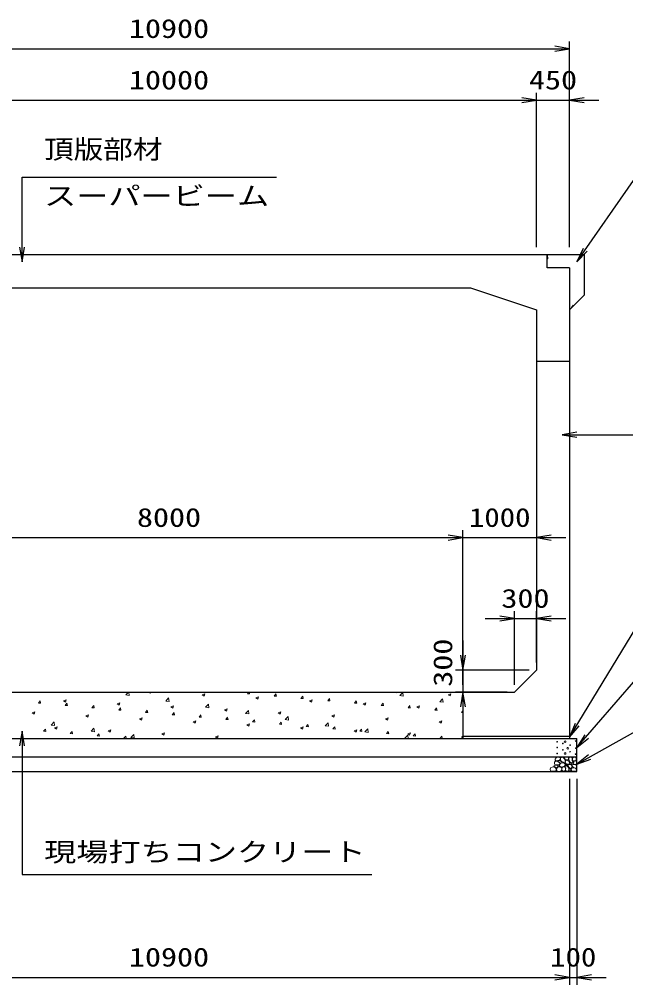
# Model space of a CAD drawing. Units: millimetres at full size. Extents: x 0 to 84100, y 0 to 59400.
# Drawn here: x 66013 to 74264, y 29470 to 42600 of the extents above; entities that cross this region are included whole.
import ezdxf
from ezdxf.enums import TextEntityAlignment as Align

# ---------------------------------------------------------------- set-up
doc = ezdxf.new("R2010")
doc.units = ezdxf.units.MM
for name, color, linetype, lineweight in [('D-DCR-HCHn', 4, 'Continuous', 9), ('D-STR-DIM', 7, 'Continuous', 25), ('D-STR-STRn', 1, 'Continuous', 25), ('D-STR-TXT', 7, 'Continuous', 25)]:
    doc.layers.add(name, color=color, linetype=linetype, lineweight=lineweight)
doc.styles.add('ＭＳ ゴシック', font='')
doc.styles.get('ＭＳ ゴシック').set_extended_font_data('MS Gothic')

# ---------------------------------------------------------------- blocks, each defined once
blk = doc.blocks.new('open_arrow')
at = {"color": 0, "linetype": 'Continuous', "lineweight": -2}
blk.add_lwpolyline([(7.5, 1.25), (0, 0), (7.5, -1.25)], dxfattribs=at)

msp = doc.modelspace()

# ---------------------------------------------------------------- linework, layer by layer
at = {"layer": 'D-DCR-HCHn'}
for p, q in [((73195, 39386.116), (73200.514, 39391.862)), ((73206.149, 39343.523), (73200.536, 39391.768)), ((73195, 39345.127), (73206.215, 39343.387)), ((73524.561, 38681.025), (73530.505, 38680.505)), ((73524.68, 38681.054), (73549.17, 38710.241)), ((73550.922, 38700.922), (73549.297, 38709.732)), ((67463.247, 33412.398), (67499.326, 33450)), ((67463.324, 33412.192), (67508.504, 33405.185)), ((67508.447, 33405.31), (67503.248, 33450)), ((67777.278, 33450), (67797.554, 33436.324)), ((67797.584, 33436.351), (67802.163, 33450)), ((68005.405, 33328.313), (68044.973, 33369.551)), ((68050.605, 33321.226), (68044.993, 33369.47)), ((68502.346, 33412.683), (68527.616, 33395.639)), ((68502.348, 33412.748), (68537.918, 33426.402)), ((68527.645, 33395.666), (68537.946, 33426.364)), ((69116.323, 33427.497), (69146.687, 33424.841)), ((69116.442, 33427.522), (69135.304, 33450)), ((69146.895, 33424.388), (69142.171, 33450)), ((69232.408, 33371.998), (69257.677, 33354.954)), ((69232.411, 33372.063), (69267.98, 33385.717)), ((69257.707, 33354.982), (69268.007, 33385.68)), ((69480.691, 33395.619), (69511.055, 33392.963)), ((69480.812, 33395.643), (69505.302, 33424.83)), ((69511.263, 33392.508), (69505.39, 33424.351)), ((69845.059, 33363.741), (69875.423, 33361.085)), ((69845.181, 33363.765), (69869.671, 33392.952)), ((69875.631, 33360.627), (69869.757, 33392.47)), ((70209.55, 33331.887), (70234.041, 33361.073)), ((70239.998, 33328.747), (70234.125, 33360.589)), ((71125.997, 33450), (71144.633, 33437.43)), ((71144.663, 33437.459), (71148.871, 33450)), ((71191.004, 33402.742), (71230.571, 33443.98)), ((71191.083, 33402.529), (71236.262, 33395.522)), ((71236.205, 33395.654), (71230.592, 33443.899)), ((71733.162, 33318.657), (71772.73, 33359.895)), ((71778.363, 33311.569), (71772.75, 33359.814)), ((71849.426, 33413.789), (71874.695, 33396.745)), ((71849.432, 33413.853), (71885.001, 33427.507)), ((71874.724, 33396.774), (71885.025, 33427.472)), ((66271.863, 33300.409), (66302.227, 33297.752)), ((66271.975, 33300.433), (66296.465, 33329.62)), ((66302.437, 33297.319), (66296.563, 33329.162)), ((66615.39, 33330.273), (66650.959, 33343.927)), ((66615.39, 33330.207), (66640.659, 33313.163)), ((66636.231, 33268.531), (66666.595, 33265.874)), ((66636.344, 33268.555), (66660.834, 33297.741)), ((66640.689, 33313.19), (66650.989, 33343.888)), ((66666.804, 33265.438), (66660.931, 33297.281)), ((67000.599, 33236.652), (67030.963, 33233.996)), ((67000.713, 33236.677), (67025.204, 33265.863)), ((67031.172, 33233.558), (67025.298, 33265.401)), ((67345.452, 33289.588), (67381.022, 33303.241)), ((67345.452, 33289.522), (67370.721, 33272.478)), ((67365.083, 33204.799), (67389.573, 33233.985)), ((67370.751, 33272.505), (67381.051, 33303.203)), ((67395.54, 33201.677), (67389.666, 33233.52)), ((68005.483, 33328.106), (68050.662, 33321.099)), ((68075.514, 33248.837), (68100.783, 33231.793)), ((68075.515, 33248.902), (68111.085, 33262.556)), ((68100.812, 33231.821), (68111.113, 33262.519)), ((68547.563, 33244.228), (68587.131, 33285.466)), ((68547.641, 33244.021), (68592.821, 33237.013)), ((68592.764, 33237.141), (68587.151, 33285.386)), ((68805.578, 33208.217), (68841.147, 33221.871)), ((68830.874, 33191.136), (68841.174, 33221.834)), ((69962.47, 33331.313), (69987.739, 33314.269)), ((69962.474, 33331.378), (69998.043, 33345.032)), ((69987.768, 33314.297), (69998.069, 33344.995)), ((70209.427, 33331.863), (70239.791, 33329.207)), ((70573.796, 33299.985), (70604.16, 33297.328)), ((70573.92, 33300.009), (70598.41, 33329.195)), ((70604.366, 33296.866), (70598.493, 33328.709)), ((70692.531, 33290.628), (70717.8, 33273.584)), ((70692.536, 33290.693), (70728.106, 33304.346)), ((70717.83, 33273.613), (70728.13, 33304.311)), ((70938.164, 33268.107), (70968.528, 33265.45)), ((70938.289, 33268.131), (70962.779, 33297.317)), ((70968.734, 33264.985), (70962.86, 33296.828)), ((71302.532, 33236.229), (71332.896, 33233.572)), ((71302.659, 33236.253), (71327.149, 33265.439)), ((71333.101, 33233.105), (71327.228, 33264.948)), ((71422.593, 33249.944), (71447.862, 33232.899)), ((71422.599, 33250.007), (71458.169, 33263.661)), ((71447.891, 33232.928), (71458.192, 33263.626)), ((71667.028, 33204.374), (71691.518, 33233.561)), ((71697.469, 33201.224), (71691.596, 33233.067)), ((71733.241, 33318.443), (71778.421, 33311.436)), ((66188.557, 33166.427), (66224.126, 33180.081)), ((66188.558, 33166.362), (66213.827, 33149.317)), ((66213.856, 33149.344), (66224.156, 33180.042)), ((66918.619, 33125.677), (66943.888, 33108.633)), ((66918.62, 33125.742), (66954.189, 33139.396)), ((66943.918, 33108.659), (66954.218, 33139.357)), ((67364.968, 33204.774), (67395.332, 33202.118)), ((67648.682, 33085.057), (67684.252, 33098.71)), ((67673.979, 33067.975), (67684.28, 33098.673)), ((67729.336, 33172.896), (67759.7, 33170.24)), ((67729.452, 33172.921), (67753.942, 33202.107)), ((67759.907, 33169.797), (67754.034, 33201.639)), ((68093.704, 33141.018), (68124.068, 33138.362)), ((68093.821, 33141.042), (68118.312, 33170.229)), ((68124.275, 33137.916), (68118.401, 33169.759)), ((68458.072, 33109.14), (68488.436, 33106.484)), ((68458.191, 33109.164), (68482.681, 33138.351)), ((68488.643, 33106.035), (68482.769, 33137.878)), ((68805.575, 33208.153), (68830.844, 33191.108)), ((68822.56, 33077.286), (68847.05, 33106.472)), ((68853.01, 33074.155), (68847.137, 33105.998)), ((69089.722, 33160.144), (69129.289, 33201.382)), ((69089.799, 33159.935), (69134.979, 33152.928)), ((69134.922, 33153.056), (69129.309, 33201.301)), ((69535.637, 33167.468), (69560.906, 33150.424)), ((69535.641, 33167.532), (69571.21, 33181.186)), ((69560.935, 33150.452), (69571.236, 33181.15)), ((69631.88, 33076.059), (69671.447, 33117.297)), ((69677.08, 33068.972), (69671.467, 33117.217)), ((70265.699, 33126.783), (70290.968, 33109.739)), ((70265.703, 33126.847), (70301.273, 33140.501)), ((70290.997, 33109.767), (70301.297, 33140.465)), ((70995.766, 33086.162), (71031.336, 33099.815)), ((71021.058, 33069.083), (71031.359, 33099.781)), ((71666.9, 33204.351), (71697.264, 33201.694)), ((72031.268, 33172.473), (72050, 33170.834)), ((72031.397, 33172.496), (72050, 33194.666)), ((66446.281, 33001.63), (66485.848, 33042.868)), ((66446.357, 33001.427), (66491.537, 32994.42)), ((66491.481, 32994.543), (66485.868, 33042.788)), ((66491.786, 32961.831), (66517.055, 32944.787)), ((66491.787, 32961.896), (66527.356, 32975.55)), ((66517.085, 32944.814), (66527.385, 32975.512)), ((66988.439, 32917.546), (67028.006, 32958.783)), ((67033.639, 32910.459), (67028.026, 32958.704)), ((67648.681, 33084.992), (67673.95, 33067.948)), ((68378.742, 33044.307), (68404.011, 33027.263)), ((68378.745, 33044.371), (68414.314, 33058.025)), ((68404.041, 33027.29), (68414.341, 33057.988)), ((68822.44, 33077.262), (68852.804, 33074.606)), ((69108.804, 33003.622), (69134.073, 32986.578)), ((69108.808, 33003.686), (69144.377, 33017.34)), ((69134.102, 32986.606), (69144.403, 33017.304)), ((69186.808, 33045.384), (69217.172, 33042.727)), ((69186.929, 33045.408), (69211.42, 33074.594)), ((69217.378, 33042.274), (69211.505, 33074.117)), ((69551.177, 33013.506), (69581.541, 33010.849)), ((69551.299, 33013.53), (69575.789, 33042.716)), ((69581.746, 33010.394), (69575.872, 33042.237)), ((69631.957, 33075.85), (69677.137, 33068.842)), ((69838.866, 32962.937), (69864.135, 32945.893)), ((69838.87, 32963.001), (69874.44, 32976.655)), ((69864.164, 32945.921), (69874.464, 32976.619)), ((69915.545, 32981.628), (69945.909, 32978.971)), ((69915.668, 32981.652), (69940.158, 33010.838)), ((69946.113, 32978.513), (69940.24, 33010.356)), ((70174.038, 32991.975), (70213.605, 33033.212)), ((70174.115, 32991.764), (70219.295, 32984.757)), ((70219.238, 32984.887), (70213.626, 33033.132)), ((70280.037, 32949.773), (70304.528, 32978.96)), ((70310.481, 32946.633), (70304.608, 32978.475)), ((70995.76, 33086.098), (71021.029, 33069.054)), ((71725.822, 33045.413), (71751.091, 33028.369)), ((71725.829, 33045.476), (71761.398, 33059.13)), ((71751.12, 33028.398), (71761.42, 33059.096)), ((66342.349, 32918.295), (66372.713, 32915.639)), ((66342.461, 32918.32), (66366.952, 32947.506)), ((66372.919, 32915.205), (66367.046, 32947.048)), ((66706.717, 32886.417), (66737.081, 32883.761)), ((66706.831, 32886.441), (66731.321, 32915.628)), ((66737.287, 32883.324), (66731.413, 32915.167)), ((66988.515, 32917.341), (67033.695, 32910.334)), ((67071.085, 32854.539), (67101.449, 32851.883)), ((67071.2, 32854.563), (67095.69, 32883.75)), ((67101.655, 32851.444), (67095.781, 32883.287)), ((67221.848, 32921.146), (67247.117, 32904.102)), ((67221.849, 32921.211), (67257.419, 32934.865)), ((67247.146, 32904.129), (67257.447, 32934.827)), ((67435.569, 32822.685), (67460.06, 32851.871)), ((67465.942, 32820), (67460.149, 32851.406)), ((67530.597, 32833.461), (67570.164, 32874.699)), ((67530.673, 32833.256), (67575.853, 32826.249)), ((67575.797, 32826.374), (67570.185, 32874.619)), ((67951.91, 32880.462), (67977.179, 32863.417)), ((67951.912, 32880.526), (67987.481, 32894.179)), ((67977.208, 32863.445), (67987.508, 32894.143)), ((68681.971, 32839.777), (68707.24, 32822.733)), ((68681.975, 32839.84), (68717.544, 32853.494)), ((68707.269, 32822.76), (68717.57, 32853.458)), ((70279.913, 32949.75), (70310.277, 32947.093)), ((70568.927, 32922.253), (70594.196, 32905.208)), ((70568.933, 32922.316), (70604.503, 32935.97)), ((70594.225, 32905.237), (70604.526, 32935.935)), ((70644.281, 32917.872), (70674.645, 32915.215)), ((70644.407, 32917.895), (70668.897, 32947.081)), ((70674.849, 32914.752), (70668.975, 32946.595)), ((70716.196, 32907.89), (70755.763, 32949.128)), ((70716.273, 32907.678), (70761.453, 32900.671)), ((70761.396, 32900.803), (70755.784, 32949.047)), ((71008.649, 32885.994), (71039.013, 32883.337)), ((71008.776, 32886.017), (71033.266, 32915.203)), ((71039.216, 32882.871), (71033.343, 32914.714)), ((71258.354, 32823.805), (71297.921, 32865.043)), ((71303.173, 32820), (71297.942, 32864.963)), ((71298.989, 32881.568), (71324.258, 32864.523)), ((71298.996, 32881.631), (71334.565, 32895.284)), ((71324.287, 32864.552), (71334.587, 32895.25)), ((71373.018, 32854.115), (71403.382, 32851.459)), ((71373.145, 32854.139), (71397.636, 32883.325)), ((71403.584, 32850.991), (71397.711, 32882.834)), ((71737.515, 32822.261), (71762.005, 32851.447)), ((71767.788, 32820), (71762.078, 32850.953)), ((72029.051, 32840.883), (72050, 32826.752)), ((72029.059, 32840.945), (72050, 32848.984)), ((67435.453, 32822.661), (67465.817, 32820.005)), ((71258.431, 32823.593), (71281.597, 32820)), ((71737.386, 32822.237), (71762.959, 32820))]:
    msp.add_line(p, q, dxfattribs=at)
for points in [[(73367.988, 32529.601), (73374.036, 32535.086), (73375.103, 32540.792), (73371.586, 32553.305), (73361.29, 32567.61), (73338.996, 32566.105), (73317.429, 32555.811), (73302.805, 32535.597), (73304.979, 32522.456), (73311.98, 32515.716), (73323.231, 32513.215), (73339.489, 32517.483), (73360.711, 32524.481)], [(73426.553, 32486.214), (73439.311, 32490.569), (73440.575, 32518.678), (73427.488, 32547.359), (73410.552, 32563.536), (73378.597, 32557.032), (73375.867, 32521.913), (73386.184, 32509.876), (73414.261, 32494.301)], [(73530.31, 32563.906), (73537.244, 32543.102), (73534.933, 32519.988), (73551.113, 32494.562), (73530.31, 32483.005), (73507.195, 32494.562), (73493.327, 32513.053), (73488.704, 32543.102), (73493.327, 32559.283), (73507.195, 32566.217)], [(73548.802, 32561.594), (73569.605, 32566.217), (73588.096, 32556.971), (73590.408, 32536.168), (73585.785, 32519.988), (73562.67, 32513.053), (73546.49, 32513.053), (73539.556, 32524.611), (73539.556, 32550.037)], [(73290.028, 32372.493), (73305.163, 32374.274), (73315.134, 32379.787), (73319.165, 32392.722), (73319.055, 32404.963), (73309.828, 32421.678), (73291.758, 32432.822), (73264.269, 32428.403), (73242.547, 32420.334), (73237.357, 32396.125), (73241.97, 32378.257), (73263.116, 32372.877)], [(73322.403, 32420.331), (73332.105, 32425.079), (73339.11, 32433.822), (73339.281, 32445.084), (73335.058, 32455.627), (73319.811, 32457.625), (73304.946, 32458.018), (73290.519, 32452.512), (73288.151, 32443.273), (73300.46, 32432.195), (73315.445, 32423.15)], [(73306.628, 32461.832), (73301.312, 32466.874), (73294.524, 32475.68), (73292.855, 32483.275), (73296.856, 32497.685), (73310.912, 32508.67), (73331.093, 32507.89), (73358.302, 32493.001), (73367.914, 32480.757), (73364.848, 32466.784), (73355.222, 32460.04), (73346.401, 32459.145), (73332.637, 32459.524), (73319.192, 32461.002)], [(73387.648, 32423.637), (73372.694, 32432.556), (73346.56, 32432.292), (73325.07, 32413.525), (73321.357, 32384.899), (73335.147, 32374.245), (73371.902, 32371.871), (73388.269, 32381.633), (73392.828, 32404.06)], [(73350.029, 32435.265), (73345.817, 32438.446), (73342.314, 32443.505), (73342.19, 32450.431), (73346.586, 32456.067), (73354.231, 32457.977), (73360.644, 32456.179), (73362.296, 32450.442), (73363.104, 32444.835), (73362.119, 32437.456), (73356.025, 32434.127)], [(73395.202, 32495.711), (73393.546, 32489.566), (73387.989, 32485.193), (73375.81, 32483.302), (73364.695, 32489.802), (73354.408, 32499.138), (73345.142, 32507.333), (73345.365, 32513.462), (73351.264, 32518.875), (73365.797, 32520.356), (73378.53, 32514.383), (73387.989, 32505.165), (73392.719, 32500.556)], [(73386.797, 32429.532), (73422.171, 32436.129), (73437.218, 32448.266), (73441.97, 32467.263), (73427.287, 32481.629), (73398.677, 32489.69), (73377.03, 32476.761), (73363.039, 32459.347), (73366.998, 32441.67)], [(73435.412, 32377.783), (73416.15, 32373.503), (73399.028, 32382.064), (73396.888, 32401.326), (73399.032, 32424.878), (73422.571, 32432.327), (73437.553, 32428.603), (73443.973, 32412.027), (73443.973, 32388.484)], [(73452.534, 32375.643), (73446.114, 32394.905), (73448.254, 32416.308), (73433.272, 32439.85), (73452.534, 32450.551), (73473.937, 32439.85), (73486.778, 32422.728), (73491.059, 32394.905), (73486.778, 32379.924), (73473.937, 32373.503)], [(73491.015, 32508.431), (73502.573, 32480.693), (73493.327, 32469.136), (73465.589, 32469.136), (73454.032, 32473.759), (73442.475, 32489.939), (73442.475, 32503.808), (73454.032, 32522.299), (73467.901, 32524.611)], [(73456.815, 32450.551), (73446.114, 32459.112), (73450.394, 32465.533), (73465.376, 32465.533), (73471.796, 32463.393), (73476.077, 32454.832), (73469.656, 32448.411)], [(73488.918, 32427.009), (73478.217, 32452.692), (73486.778, 32463.393), (73512.461, 32463.393), (73523.162, 32459.112), (73533.863, 32444.131), (73533.863, 32431.289), (73523.162, 32414.167), (73510.321, 32412.027)], [(73525.687, 32483.005), (73537.244, 32473.759), (73532.621, 32466.824), (73516.441, 32466.824), (73509.507, 32469.136), (73504.884, 32478.382), (73511.818, 32485.316)], [(73548.845, 32427.009), (73531.723, 32452.692), (73533.863, 32459.112), (73557.406, 32465.533), (73578.808, 32463.393), (73593.79, 32450.551), (73595.93, 32435.57), (73593.79, 32420.588), (73576.668, 32416.308)], [(73592.719, 32503.808), (73599.654, 32483.005), (73590.408, 32469.136), (73567.293, 32466.824), (73551.512, 32473.599), (73558.048, 32489.939), (73553.425, 32499.185), (73562.67, 32508.431), (73576.539, 32513.053)], [(73493.199, 32379.924), (73493.199, 32405.606), (73503.9, 32412.027), (73514.601, 32405.606), (73516.741, 32390.625), (73514.601, 32377.783), (73499.619, 32373.503)], [(73540.284, 32373.503), (73525.302, 32379.924), (73521.022, 32401.326), (73529.583, 32416.308), (73544.565, 32420.588), (73563.827, 32418.448), (73585.229, 32409.887), (73595.93, 32397.045), (73595.93, 32382.064), (73589.51, 32373.503), (73563.827, 32375.643)]]:
    msp.add_lwpolyline(points, close=True, dxfattribs=at)
msp.add_lwpolyline([(73456.568, 32568.547), (73473.907, 32566.446), (73485.742, 32558.701), (73485.374, 32539.819), (73479.486, 32526.087), (73464.975, 32526.185), (73444.893, 32529.153), (73435.201, 32543.689), (73425.918, 32553.492), (73423.116, 32564.345), (73435.901, 32568.547), (73456.918, 32568.547)], dxfattribs=at)
for centre, radius in [((73331.091, 32775.045), 4.5), ((73332.803, 32695.221), 4.5), ((73408.437, 32751.359), 4.5), ((73440.004, 32775.045), 11.25), ((73474.996, 32686.145), 11.25), ((73506.563, 32727.541), 4.5), ((73582.197, 32784.121), 4.5), ((73331.091, 32614.955), 4.5), ((73408.437, 32662.459), 4.5), ((73440.004, 32614.955), 11.25), ((73506.563, 32638.641), 4.5), ((73582.197, 32605.879), 4.5), ((73583.909, 32686.145), 4.5)]:
    msp.add_circle(centre, radius, dxfattribs=at)
at = {"layer": 'D-STR-DIM'}
for p, q in [((73500, 39500), (73500, 42300)), ((62600, 42200), (73500, 42200)), ((63050, 41500), (73050, 41500)), ((72650, 41500), (73900, 41500)), ((73050, 39500), (73050, 41600)), ((73050, 39500), (73050, 41600)), ((73500, 39500), (73500, 41600)), ((72050, 33550), (72050, 35650)), ((72050, 33550), (72050, 35650)), ((64050, 35550), (72050, 35550)), ((71650, 35550), (73450, 35550)), ((72750, 33550), (72750, 34550)), ((73050, 33850), (73050, 34550)), ((72350, 34450), (73450, 34450)), ((72050, 34150), (72050, 33050)), ((72950, 33750), (71950, 33750)), ((72650, 33450), (71950, 33450)), ((73500, 32270), (73500, 29470)), ((73500, 32270), (73500, 29470)), ((73600, 32270), (73600, 29470)), ((62600, 29570), (73500, 29570)), ((73100, 29570), (74000, 29570))]:
    msp.add_line(p, q, dxfattribs=at)
at = {"layer": 'D-STR-STRn'}
for p, q in [((62905, 39400), (73195, 39400)), ((73195, 39220), (73195, 39400)), ((73195, 39400), (73700, 39400)), ((73700, 39400), (73700, 38850)), ((73500, 39220), (73195, 39220)), ((73500, 39220), (73500, 32850)), ((63950, 38950), (72150, 38950)), ((72150, 38950), (73050, 38650)), ((73700, 38850), (73500, 38650)), ((73050, 38650), (73050, 33750)), ((73050, 37950), (73500, 37950)), ((72750, 33450), (73050, 33750)), ((63350, 33450), (72750, 33450)), ((72050, 33450), (72050, 32820)), ((72050, 32850), (73500, 32850)), ((73500, 32850), (73500, 32820)), ((62500, 32820), (73600, 32820)), ((73600, 32370), (73600, 32820)), ((62500, 32570), (73600, 32570)), ((62500, 32370), (73600, 32370))]:
    msp.add_line(p, q, dxfattribs=at)
at = {"layer": 'D-STR-TXT'}
for points in [[(66050, 39300), (66050, 40451.777), (66250, 40451.777), (69512.437, 40451.777)], [(73600, 39300), (74400, 40451.777), (74600, 40451.777), (78670.812, 40451.777)], [(73400, 36950), (74345.788, 36950), (74545.788, 36950), (77815.331, 36950)], [(73500, 32835), (74400, 34320), (74600, 34320), (76933.249, 34320)], [(73600, 32695), (74400, 33620), (74600, 33620), (78251.523, 33620)], [(66050, 32920), (66050, 30970), (66250, 30970), (70811.168, 30970)], [(73600, 32470), (74400, 32920), (74600, 32920), (76014.721, 32920)]]:
    msp.add_lwpolyline(points, dxfattribs=at)

# ---------------------------------------------------------------- block references
at = {"layer": 'D-STR-DIM', "xscale": 26.7, "yscale": 26.7}
for p, rotation in [((73500, 42200), 180), ((73050, 41500), 180), ((73050, 41500), 180), ((72050, 35550), 180), ((72050, 35550), 180), ((72750, 34450), 180), ((72050, 33750), 90), ((72050, 33450), 270), ((73500, 29570), 180), ((73500, 29570), 180)]:
    msp.add_blockref('open_arrow', p, dxfattribs=dict(at, rotation=rotation))
for p in [(73500, 41500), (73050, 35550), (73050, 34450), (73600, 29570)]:
    msp.add_blockref('open_arrow', p, dxfattribs=at)
at = {"layer": 'D-STR-TXT', "xscale": 26.7, "yscale": 26.7}
for p, rotation in [((66050, 39300), 90), ((73600, 39300), 55.2), ((73500, 32835), 58.8), ((66050, 32920), 270), ((73600, 32695), 49.1), ((73600, 32470), 29.4)]:
    msp.add_blockref('open_arrow', p, dxfattribs=dict(at, rotation=rotation))
msp.add_blockref('open_arrow', (73400, 36950), dxfattribs=at)

# ---------------------------------------------------------------- texts
at = {"layer": 'D-STR-DIM', "style": 'ＭＳ ゴシック'}
for s, width, p in [('10900', 1.25, (68050, 42475)), ('10000', 1.25, (68050, 41775)), ('450', 1.25, (73275, 41775)), ('8000', 1.25, (68050, 35825)), ('1000', 1.2, (72550, 35825)), ('300', 1.25, (72900, 34725)), ('10900', 1.25, (68050, 29845)), ('100', 1.2, (73550, 29845))]:
    msp.add_text(s, height=256.6, dxfattribs=dict(at, width=width)).set_placement(p, align=Align.MIDDLE_CENTER)
at = {"layer": 'D-STR-DIM', "style": 'ＭＳ ゴシック', "width": 1.25}
msp.add_text('300', height=256.6, rotation=90, dxfattribs=at).set_placement((71775, 33850), align=Align.MIDDLE_CENTER)
at = {"layer": 'D-STR-TXT', "style": 'ＭＳ ゴシック', "width": 1.15}
msp.add_text('頂版部材\u3000\u3000\u3000\u3000', height=256.6, dxfattribs=at).set_placement((66350, 40960.406), align=Align.TOP_LEFT)
at = {"layer": 'D-STR-TXT', "style": 'ＭＳ ゴシック', "width": 1.25}
for s, p in [('スーパービーム', (66350, 39993.147)), ('現場打ちコンクリート', (66350, 31070))]:
    msp.add_text(s, height=256.6, dxfattribs=at).set_placement(p, align=Align.BOTTOM_LEFT)

doc.saveas('drawing.dxf')
